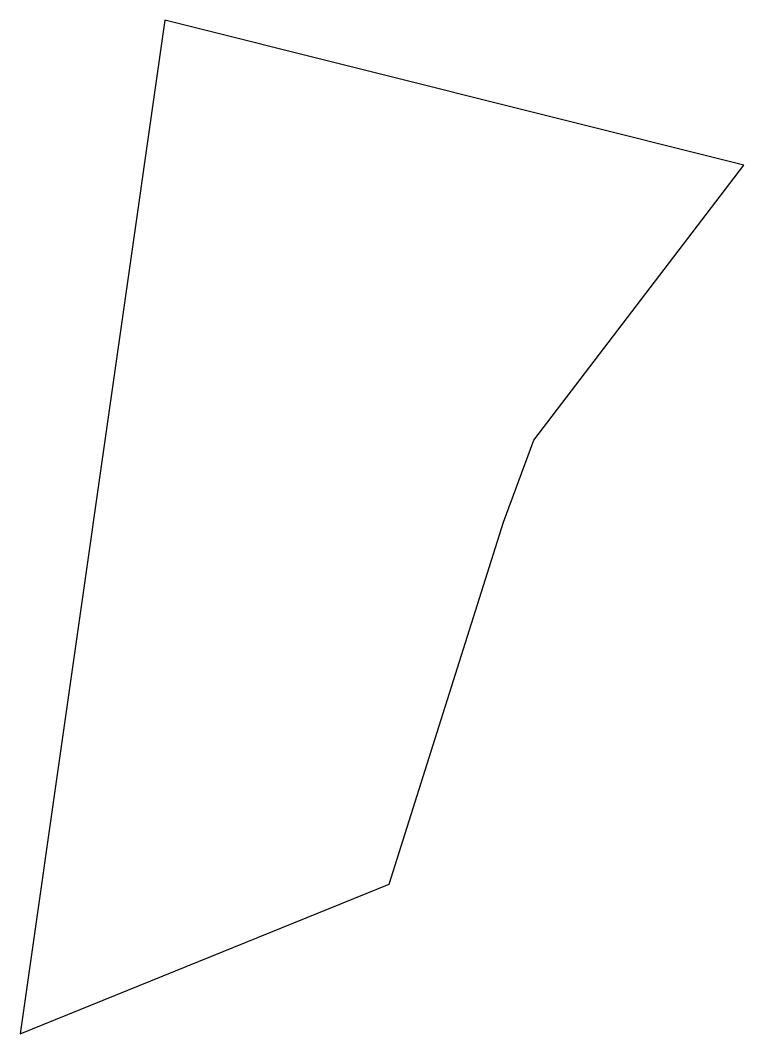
# Model space of a CAD drawing. Extents: x -777 to 333, y -888 to 666.
import ezdxf

# ---------------------------------------------------------------- set-up
doc = ezdxf.new("R2010")
doc.units = 0
doc.layers.get('0').update_dxf_attribs({"linetype": 'CONTINUOUS'})

msp = doc.modelspace()

# ---------------------------------------------------------------- linework, layer by layer
msp.add_lwpolyline([(11, 22), (333, 444), (-555, 666), (-777, -888), (-211, -658.8), (-35.4, -103.4)], close=True)

doc.saveas('drawing.dxf')
